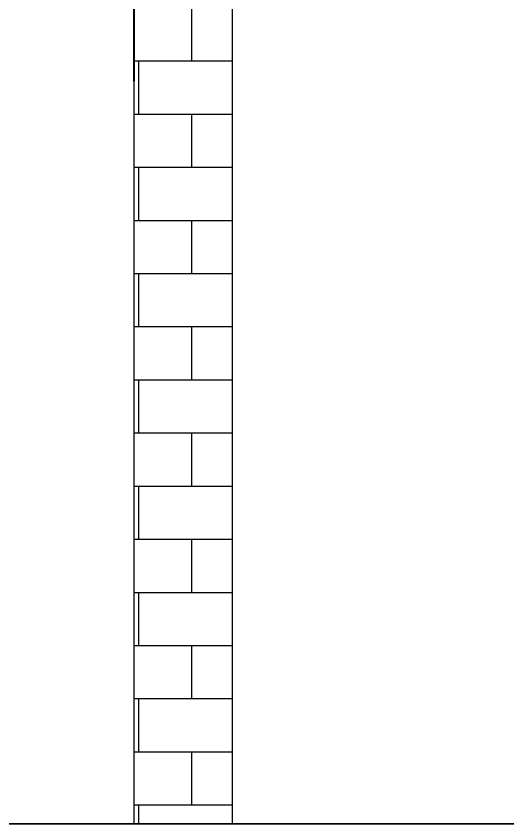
# Model space of a CAD drawing. Header units: inches. Extents: x -9 to 272, y 1 to 196.
# Drawn here: x 254.53 to 269.53, y 143.38 to 167.7 of the extents above; entities that cross this region are included whole.
import ezdxf

# ---------------------------------------------------------------- set-up
doc = ezdxf.new("R2010")
doc.units = ezdxf.units.IN
doc.layers.add('ZANO_R', color=7, linetype='Continuous', lineweight=0)
doc.layers.add('ZANO_W', color=1, linetype='Continuous', lineweight=0)
doc.styles.get("Standard").update_dxf_attribs({"font": 'arial.ttf'})
doc.dimstyles.new('amerykanie', dxfattribs={"dimtxt": 50, "dimasz": 50, "dimexe": 0.5, "dimexo": 0.5, "dimgap": 1, "dimtad": 1, "dimdec": 0, "dimzin": 0, "dimlunit": 5, "dimtxsty": 'Standard', "dimcen": 0.09, "dimclrd": 1, "dimclre": 1, "dimclrt": 1, "dimazin": 0, "dimtfac": 1, "dimtdec": 0, "dimtmove": 0, "dimatfit": 3, "dimfxl": 1, "dimtzin": 0, "dimarcsym": 1})

# ---------------------------------------------------------------- blocks, each defined once
blk = doc.blocks.new('*D399')
at = {"layer": 'ZANO_W', "color": 1, "lineweight": -2}
for p, q in [((225.745, 179.71), (246.597, 179.71)), ((246.597, 179.71), (247.681, 172.287)), ((237.273, 165.744), (237.273, 172.787)), ((258.089, 165.744), (258.089, 172.787)), ((238.273, 172.287), (257.089, 172.287))]:
    blk.add_line(p, q, dxfattribs=at)
at = {"layer": 'ZANO_W', "color": 1}
for points in [[(238.273, 172.454), (238.273, 172.121), (237.273, 172.287)], [(257.089, 172.121), (257.089, 172.454), (258.089, 172.287)]]:
    blk.add_solid(points, dxfattribs=at)
at = {"layer": 'ZANO_W', "color": 1, "insert": (236.171, 183.84), "char_height": 2.4375, "attachment_point": 5}
blk.add_mtext('min. 13 25⁄32\\Popt. 25 19⁄32', dxfattribs=at)

msp = doc.modelspace()

# ---------------------------------------------------------------- hatches: boundary and pattern name
at = {"layer": 'ZANO_R', "ltscale": 10, "transparency": 33554559}
h = msp.add_hatch(dxfattribs=at)
h.set_pattern_fill('AR-B816', scale=0.007875)
h.set_pattern_definition([(0, (-186.614, 167.9509), (0, 1.6001523), []), (90, (-186.614, 167.9509), (-1.6001523, 1.6001523), [1.600152, -1.600152])])
h.paths.add_polyline_path([(258.08949, 182.75381), (258.08949, 143.37998), (261.04252, 143.37998), (261.04252, 182.75381)])

# ---------------------------------------------------------------- linework, layer by layer
at = {"layer": 'ZANO_R'}
for p, q in [((258.08949, 143.37998), (258.08949, 182.75381)), ((261.04252, 182.75381), (261.04252, 143.37998)), ((258.08949, 143.37998), (258.08949, 179.74414)), ((211.57261, 143.37998), (269.52818, 143.37998)), ((269.52818, 143.37998), (246.6508, 143.37998)), ((260.43833, 143.37998), (258.08949, 143.37998))]:
    msp.add_line(p, q, dxfattribs=at)

# ---------------------------------------------------------------- dimensions: what is measured, and where the dimension line sits
at = {"layer": 'ZANO_W'}
dim = msp.add_linear_dim(base=(258.08949, 172.28726), p1=(237.27299, 165.24376), p2=(258.08949, 165.24376), text='min. 13 25⁄32\\Popt. 25 19⁄32', dimstyle='amerykanie', override={"dimtxt": 2.4375, "dimasz": 1, "dimgap": 0.5, "dimdec": 4, "dimtxsty": 'Standard', "dimaunit": 1, "dimadec": 1, "dimtdec": 4, "dimtmove": 1, "dimfrac": 2}, dxfattribs=at)
dim.commit()
dim.dimension.update_dxf_attribs({"geometry": '*D399', "text_midpoint": (246.09705, 179.71046), "dimtype": 160})

doc.saveas('drawing.dxf')
